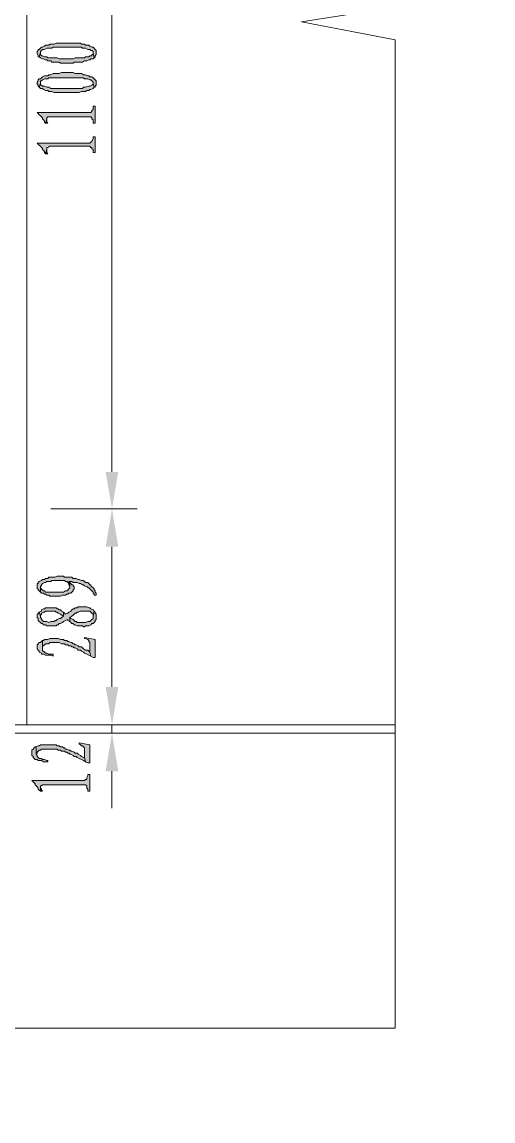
# Model space of a CAD drawing. Header units: millimetres. Extents: x 24 to 410, y 10 to 282.
# Drawn here: x 156.95 to 175.9, y 33.27 to 77.43 of the extents above; entities that cross this region are included whole.
import ezdxf

# ---------------------------------------------------------------- set-up
doc = ezdxf.new("R2010")
doc.units = ezdxf.units.MM

msp = doc.modelspace()

# ---------------------------------------------------------------- hatches: boundary and pattern name
h = msp.add_hatch(color=256)
h.dxf.hatch_style = 2
h.paths.add_polyline_path([(157.564667, 76.2), (157.564667, 76.157667), (157.607, 76.073), (157.607, 76.030667), (157.649333, 76.030667), (157.691667, 76.2), (157.691667, 76.242333), (157.734, 76.284667), (157.776333, 76.327), (157.861, 76.327), (157.945667, 76.369333), (158.157333, 76.369333), (158.199667, 76.411667), (158.75, 76.411667), (158.792333, 76.411667), (159.342667, 76.411667), (159.385, 76.369333), (159.512, 76.369333), (159.596667, 76.327), (159.681333, 76.327), (159.723667, 76.284667), (159.766, 76.284667), (159.808333, 76.242333), (159.808333, 76.157667), (159.850667, 75.988333), (159.893, 76.030667), (159.893, 76.073), (159.935333, 76.115333), (159.935333, 76.284667), (159.893, 76.327), (159.850667, 76.369333), (159.808333, 76.411667), (159.766, 76.411667), (159.681333, 76.454), (159.639, 76.496333), (159.512, 76.496333), (159.469667, 76.538667), (159.342667, 76.538667), (159.300333, 76.581), (158.326667, 76.581), (158.242, 76.538667), (158.072667, 76.538667), (158.030333, 76.496333), (157.903333, 76.496333), (157.861, 76.454), (157.776333, 76.411667), (157.734, 76.411667), (157.691667, 76.369333), (157.649333, 76.327), (157.607, 76.327), (157.607, 76.284667), (157.564667, 76.242333)])
h = msp.add_hatch(color=256)
h.dxf.hatch_style = 2
h.paths.add_polyline_path([(157.649333, 76.030667), (157.691667, 75.988333), (157.776333, 75.946), (157.818667, 75.946), (157.903333, 75.903667), (157.945667, 75.903667), (157.988, 75.861333), (158.115, 75.861333), (158.157333, 75.819), (158.453667, 75.819), (158.496, 75.776667), (159.004, 75.776667), (159.046333, 75.819), (159.342667, 75.819), (159.385, 75.819), (159.469667, 75.861333), (159.554333, 75.861333), (159.639, 75.903667), (159.681333, 75.903667), (159.723667, 75.946), (159.808333, 75.946), (159.850667, 75.988333), (159.808333, 76.157667), (159.808333, 76.115333), (159.766, 76.115333), (159.766, 76.073), (159.681333, 76.073), (159.639, 76.030667), (159.512, 76.030667), (159.469667, 75.988333), (159.088667, 75.988333), (159.004, 75.946), (158.453667, 75.946), (158.369, 75.988333), (157.988, 75.988333), (157.945667, 76.030667), (157.861, 76.030667), (157.776333, 76.073), (157.734, 76.073), (157.691667, 76.115333), (157.691667, 76.2)])
h = msp.add_hatch(color=256)
h.dxf.hatch_style = 2
h.paths.add_polyline_path([(157.564667, 74.972333), (157.564667, 74.93), (157.607, 74.887667), (157.607, 74.845333), (157.649333, 74.803), (157.691667, 74.972333), (157.691667, 75.057), (157.734, 75.057), (157.776333, 75.099333), (157.861, 75.141667), (157.988, 75.141667), (158.030333, 75.184), (158.75, 75.184), (158.792333, 75.184), (159.427333, 75.184), (159.469667, 75.141667), (159.596667, 75.141667), (159.681333, 75.099333), (159.723667, 75.099333), (159.766, 75.057), (159.808333, 75.014667), (159.808333, 74.972333), (159.850667, 74.803), (159.893, 74.803), (159.893, 74.845333), (159.935333, 74.887667), (159.935333, 75.057), (159.893, 75.099333), (159.850667, 75.141667), (159.808333, 75.184), (159.766, 75.226333), (159.681333, 75.226333), (159.639, 75.268667), (159.596667, 75.268667), (159.512, 75.311), (159.427333, 75.311), (159.342667, 75.353333), (159.088667, 75.353333), (159.004, 75.395667), (158.538333, 75.395667), (158.453667, 75.353333), (158.199667, 75.353333), (158.115, 75.311), (158.030333, 75.311), (157.988, 75.268667), (157.861, 75.268667), (157.776333, 75.226333), (157.734, 75.184), (157.691667, 75.141667), (157.649333, 75.141667), (157.607, 75.099333), (157.607, 75.057), (157.564667, 75.014667)])
h = msp.add_hatch(color=256)
h.dxf.hatch_style = 2
h.paths.add_polyline_path([(157.649333, 74.803), (157.691667, 74.760667), (157.776333, 74.760667), (157.818667, 74.718333), (157.903333, 74.676), (157.988, 74.676), (158.030333, 74.633667), (158.157333, 74.633667), (158.242, 74.591333), (159.258, 74.591333), (159.342667, 74.633667), (159.385, 74.633667), (159.512, 74.633667), (159.554333, 74.676), (159.639, 74.676), (159.681333, 74.718333), (159.723667, 74.718333), (159.808333, 74.760667), (159.850667, 74.803), (159.808333, 74.972333), (159.808333, 74.93), (159.766, 74.887667), (159.681333, 74.845333), (159.639, 74.845333), (159.512, 74.803), (159.427333, 74.803), (159.385, 74.760667), (158.115, 74.760667), (158.030333, 74.803), (157.945667, 74.803), (157.861, 74.845333), (157.776333, 74.845333), (157.734, 74.887667), (157.691667, 74.887667), (157.691667, 74.93), (157.691667, 74.972333)])
h = msp.add_hatch(color=256)
h.dxf.hatch_style = 2
h.paths.add_polyline_path([(157.564667, 73.787), (157.607, 73.744667), (157.649333, 73.702333), (157.691667, 73.66), (157.734, 73.617667), (157.776333, 73.575333), (157.776333, 73.533), (157.818667, 73.490667), (157.861, 73.448333), (157.861, 73.406), (157.903333, 73.363667), (157.945667, 73.533), (157.945667, 73.575333), (157.988, 73.617667), (159.723667, 73.617667), (159.766, 73.575333), (159.766, 73.533), (159.808333, 73.490667), (159.808333, 73.363667), (159.893, 73.363667), (159.893, 74.041), (159.808333, 74.041), (159.808333, 73.914), (159.766, 73.871667), (159.766, 73.829333), (159.723667, 73.787)])
h = msp.add_hatch(color=256)
h.dxf.hatch_style = 2
h.paths.add_polyline_path([(157.903333, 73.363667), (157.988, 73.363667), (157.945667, 73.406), (157.945667, 73.533)])
h = msp.add_hatch(color=256)
h.dxf.hatch_style = 2
h.paths.add_polyline_path([(157.564667, 72.559333), (157.607, 72.517), (157.649333, 72.474667), (157.691667, 72.432333), (157.734, 72.39), (157.776333, 72.347667), (157.776333, 72.305333), (157.818667, 72.263), (157.861, 72.220667), (157.861, 72.178333), (157.903333, 72.136), (157.945667, 72.347667), (157.945667, 72.39), (157.988, 72.39), (158.072667, 72.432333), (159.681333, 72.432333), (159.723667, 72.39), (159.766, 72.39), (159.766, 72.347667), (159.808333, 72.305333), (159.808333, 72.178333), (159.893, 72.178333), (159.893, 72.813333), (159.808333, 72.813333), (159.808333, 72.728667), (159.766, 72.644), (159.723667, 72.601667), (159.681333, 72.559333)])
h = msp.add_hatch(color=256)
h.dxf.hatch_style = 2
h.paths.add_polyline_path([(157.903333, 72.136), (157.988, 72.136), (157.945667, 72.178333), (157.945667, 72.347667)])
h = msp.add_hatch(color=256)
h.dxf.hatch_style = 2
h.paths.add_polyline_path([(160.316333, 59.351333), (160.824333, 59.351333), (160.570333, 57.869667)])
h = msp.add_hatch(color=256)
h.dxf.hatch_style = 2
h.paths.add_polyline_path([(160.316333, 56.345667), (160.824333, 56.345667), (160.570333, 57.869667)])
h = msp.add_hatch(color=256)
h.dxf.hatch_style = 2
h.paths.add_polyline_path([(157.564667, 54.737), (157.564667, 54.652333), (157.607, 54.652333), (157.607, 54.61), (157.649333, 54.567667), (157.691667, 54.525333), (157.691667, 54.779333), (157.734, 54.779333), (157.734, 54.821667), (157.776333, 54.864), (157.861, 54.906333), (157.903333, 54.906333), (157.945667, 54.948667), (158.115, 54.948667), (158.157333, 54.991), (158.665333, 54.991), (158.707667, 54.948667), (158.75, 54.948667), (158.792333, 54.906333), (158.834667, 54.864), (158.834667, 54.948667), (158.877, 54.948667), (158.961667, 54.948667), (159.004, 54.906333), (159.173333, 54.906333), (159.258, 54.864), (159.300333, 54.864), (159.385, 54.821667), (159.427333, 54.821667), (159.469667, 54.779333), (159.554333, 54.737), (159.596667, 54.737), (159.596667, 54.694667), (159.639, 54.694667), (159.681333, 54.652333), (159.723667, 54.61), (159.766, 54.567667), (159.808333, 54.525333), (159.808333, 54.483), (159.850667, 54.440667), (159.850667, 54.398333), (159.935333, 54.398333), (159.935333, 54.483), (159.893, 54.525333), (159.893, 54.567667), (159.850667, 54.61), (159.850667, 54.652333), (159.808333, 54.694667), (159.766, 54.737), (159.723667, 54.779333), (159.723667, 54.821667), (159.681333, 54.821667), (159.639, 54.864), (159.596667, 54.906333), (159.512, 54.906333), (159.469667, 54.948667), (159.427333, 54.991), (159.342667, 54.991), (159.258, 55.033333), (159.215667, 55.033333), (159.131, 55.075667), (159.004, 55.075667), (158.961667, 55.118), (158.665333, 55.118), (158.623, 55.160333), (158.369, 55.160333), (158.284333, 55.118), (158.030333, 55.118), (157.988, 55.075667), (157.903333, 55.075667), (157.861, 55.033333), (157.776333, 55.033333), (157.734, 54.991), (157.649333, 54.948667), (157.607, 54.906333), (157.607, 54.864), (157.564667, 54.864)])
h = msp.add_hatch(color=256)
h.dxf.hatch_style = 2
h.paths.add_polyline_path([(157.691667, 54.525333), (157.734, 54.483), (157.818667, 54.483), (157.861, 54.440667), (157.903333, 54.440667), (157.945667, 54.398333), (158.030333, 54.398333), (158.072667, 54.356), (158.496, 54.356), (158.580667, 54.398333), (158.707667, 54.398333), (158.75, 54.440667), (158.792333, 54.440667), (158.834667, 54.483), (158.919333, 54.483), (158.961667, 54.525333), (159.004, 54.567667), (159.004, 54.61), (159.046333, 54.652333), (159.046333, 54.694667), (159.046333, 54.737), (159.004, 54.779333), (159.004, 54.821667), (158.961667, 54.821667), (158.919333, 54.864), (158.877, 54.906333), (158.877, 54.694667), (158.834667, 54.652333), (158.792333, 54.61), (158.792333, 54.567667), (158.75, 54.567667), (158.707667, 54.567667), (158.623, 54.525333), (157.903333, 54.525333), (157.861, 54.567667), (157.818667, 54.567667), (157.776333, 54.61), (157.734, 54.61), (157.734, 54.652333), (157.691667, 54.694667)])
h = msp.add_hatch(color=256)
h.dxf.hatch_style = 2
h.paths.add_polyline_path([(158.834667, 54.864), (158.834667, 54.821667), (158.877, 54.737), (158.877, 54.906333), (158.834667, 54.948667)])
h = msp.add_hatch(color=256)
h.dxf.hatch_style = 2
h.paths.add_polyline_path([(157.564667, 53.551667), (157.564667, 53.509333), (157.607, 53.467), (157.607, 53.382333), (157.649333, 53.34), (157.691667, 53.297667), (157.734, 53.255333), (157.776333, 53.255333), (157.818667, 53.213), (157.903333, 53.213), (157.945667, 53.170667), (158.326667, 53.170667), (158.369, 53.213), (158.411333, 53.213), (158.453667, 53.255333), (158.496, 53.255333), (158.580667, 53.297667), (158.623, 53.34), (158.707667, 53.382333), (158.792333, 53.424667), (158.792333, 53.382333), (158.877, 53.34), (158.877, 53.509333), (158.961667, 53.551667), (159.004, 53.594), (159.046333, 53.636333), (159.088667, 53.678667), (159.131, 53.678667), (159.173333, 53.721), (159.215667, 53.721), (159.300333, 53.763333), (159.681333, 53.763333), (159.723667, 53.721), (159.766, 53.678667), (159.808333, 53.636333), (159.808333, 53.551667), (159.850667, 53.763333), (159.808333, 53.805667), (159.723667, 53.848), (159.681333, 53.890333), (159.639, 53.890333), (159.554333, 53.932667), (159.215667, 53.932667), (159.173333, 53.890333), (159.088667, 53.890333), (159.046333, 53.848), (159.004, 53.848), (158.961667, 53.805667), (158.919333, 53.763333), (158.834667, 53.721), (158.792333, 53.678667), (158.707667, 53.636333), (158.665333, 53.678667), (158.623, 53.721), (158.623, 53.551667), (158.538333, 53.509333), (158.496, 53.467), (158.453667, 53.467), (158.369, 53.424667), (158.326667, 53.382333), (158.284333, 53.382333), (158.242, 53.34), (158.115, 53.34), (158.030333, 53.297667), (157.945667, 53.34), (157.818667, 53.34), (157.776333, 53.382333), (157.734, 53.424667), (157.734, 53.467), (157.691667, 53.509333), (157.691667, 53.551667), (157.649333, 53.721), (157.607, 53.678667), (157.607, 53.636333), (157.564667, 53.636333)])
h = msp.add_hatch(color=256)
h.dxf.hatch_style = 2
h.paths.add_polyline_path([(157.649333, 53.721), (157.691667, 53.551667), (157.691667, 53.594), (157.734, 53.636333), (157.734, 53.678667), (157.818667, 53.721), (157.861, 53.721), (157.903333, 53.763333), (158.284333, 53.763333), (158.326667, 53.721), (158.369, 53.721), (158.411333, 53.678667), (158.496, 53.636333), (158.538333, 53.594), (158.623, 53.551667), (158.623, 53.721), (158.538333, 53.763333), (158.496, 53.805667), (158.453667, 53.805667), (158.411333, 53.848), (158.369, 53.848), (158.326667, 53.890333), (157.903333, 53.890333), (157.861, 53.848), (157.818667, 53.848), (157.734, 53.805667), (157.734, 53.763333)])
h = msp.add_hatch(color=256)
h.dxf.hatch_style = 2
h.paths.add_polyline_path([(158.877, 53.34), (158.919333, 53.297667), (158.961667, 53.255333), (159.004, 53.255333), (159.046333, 53.213), (159.088667, 53.213), (159.173333, 53.170667), (159.385, 53.170667), (159.427333, 53.128333), (159.469667, 53.128333), (159.512, 53.170667), (159.639, 53.170667), (159.723667, 53.213), (159.766, 53.255333), (159.808333, 53.255333), (159.850667, 53.297667), (159.893, 53.34), (159.893, 53.382333), (159.935333, 53.424667), (159.935333, 53.551667), (159.935333, 53.594), (159.935333, 53.636333), (159.893, 53.678667), (159.893, 53.721), (159.850667, 53.763333), (159.808333, 53.551667), (159.808333, 53.467), (159.766, 53.424667), (159.723667, 53.382333), (159.681333, 53.34), (159.596667, 53.34), (159.512, 53.297667), (159.173333, 53.297667), (159.131, 53.34), (159.088667, 53.34), (159.046333, 53.382333), (159.004, 53.424667), (158.919333, 53.467), (158.877, 53.509333)])
h = msp.add_hatch(color=256)
h.dxf.hatch_style = 2
h.paths.add_polyline_path([(157.564667, 52.324), (157.564667, 52.239333), (157.607, 52.197), (157.649333, 52.154667), (157.649333, 52.112333), (157.734, 52.07), (157.734, 52.027667), (157.776333, 52.027667), (157.818667, 52.027667), (157.903333, 51.985333), (158.115, 51.985333), (158.199667, 51.943), (158.199667, 52.027667), (158.157333, 52.027667), (158.030333, 52.027667), (157.945667, 52.07), (157.903333, 52.07), (157.861, 52.112333), (157.818667, 52.154667), (157.776333, 52.154667), (157.776333, 52.197), (157.776333, 52.281667), (157.776333, 52.578), (157.734, 52.535667), (157.691667, 52.493333), (157.649333, 52.493333), (157.607, 52.451), (157.564667, 52.408667)])
h = msp.add_hatch(color=256)
h.dxf.hatch_style = 2
h.paths.add_polyline_path([(157.776333, 52.578), (157.776333, 52.281667), (157.776333, 52.366333), (157.818667, 52.366333), (157.861, 52.408667), (157.903333, 52.451), (158.030333, 52.451), (158.072667, 52.493333), (158.453667, 52.493333), (158.538333, 52.451), (158.665333, 52.451), (158.707667, 52.408667), (158.792333, 52.408667), (158.834667, 52.366333), (158.919333, 52.366333), (158.961667, 52.324), (159.004, 52.324), (159.046333, 52.281667), (159.088667, 52.281667), (159.173333, 52.239333), (159.215667, 52.197), (159.300333, 52.197), (159.342667, 52.154667), (159.427333, 52.112333), (159.469667, 52.07), (159.554333, 52.027667), (159.639, 51.985333), (159.723667, 51.943), (159.681333, 52.112333), (159.639, 52.154667), (159.596667, 52.197), (159.512, 52.197), (159.427333, 52.239333), (159.385, 52.281667), (159.342667, 52.324), (159.258, 52.324), (159.215667, 52.366333), (159.131, 52.408667), (159.088667, 52.408667), (159.046333, 52.451), (159.004, 52.451), (158.961667, 52.493333), (158.919333, 52.493333), (158.834667, 52.535667), (158.792333, 52.535667), (158.75, 52.578), (158.665333, 52.578), (158.623, 52.620333), (158.496, 52.620333), (158.411333, 52.662667), (158.072667, 52.662667), (157.988, 52.620333), (157.861, 52.620333), (157.818667, 52.578)])
h = msp.add_hatch(color=256)
h.dxf.hatch_style = 2
h.paths.add_polyline_path([(159.469667, 52.705), (159.469667, 52.662667), (159.512, 52.662667), (159.596667, 52.620333), (159.639, 52.578), (159.639, 52.535667), (159.681333, 52.493333), (159.681333, 52.112333), (159.723667, 51.943), (159.808333, 51.900667), (159.893, 51.900667), (159.893, 52.620333)])
h = msp.add_hatch(color=256)
h.dxf.hatch_style = 2
h.paths.add_polyline_path([(160.316333, 50.715333), (160.824333, 50.715333), (160.570333, 49.191333)])
h = msp.add_hatch(color=256)
h.dxf.hatch_style = 2
h.paths.add_polyline_path([(160.316333, 50.715333), (160.824333, 50.715333), (160.570333, 49.191333)])
h = msp.add_hatch(color=256)
h.dxf.hatch_style = 2
h.paths.add_polyline_path([(160.316333, 47.328667), (160.824333, 47.328667), (160.570333, 48.852667)])
h = msp.add_hatch(color=256)
h.dxf.hatch_style = 2
h.paths.add_polyline_path([(157.353, 48.090667), (157.353, 47.963667), (157.395333, 47.921333), (157.395333, 47.879), (157.437667, 47.836667), (157.48, 47.794333), (157.564667, 47.794333), (157.607, 47.752), (157.734, 47.752), (157.818667, 47.709667), (157.988, 47.709667), (157.988, 47.752), (157.945667, 47.752), (157.861, 47.794333), (157.776333, 47.794333), (157.734, 47.836667), (157.649333, 47.836667), (157.607, 47.879), (157.564667, 47.921333), (157.564667, 47.963667), (157.522333, 48.006), (157.522333, 48.302333), (157.48, 48.302333), (157.437667, 48.26), (157.395333, 48.217667), (157.353, 48.175333)])
h = msp.add_hatch(color=256)
h.dxf.hatch_style = 2
h.paths.add_polyline_path([(157.522333, 48.302333), (157.522333, 48.006), (157.564667, 48.048333), (157.564667, 48.090667), (157.607, 48.133), (157.649333, 48.175333), (157.691667, 48.175333), (157.734, 48.217667), (158.369, 48.217667), (158.411333, 48.175333), (158.496, 48.175333), (158.538333, 48.133), (158.665333, 48.133), (158.707667, 48.090667), (158.75, 48.090667), (158.792333, 48.048333), (158.834667, 48.048333), (158.877, 48.006), (158.919333, 48.006), (159.004, 47.963667), (159.046333, 47.921333), (159.131, 47.921333), (159.173333, 47.879), (159.258, 47.836667), (159.342667, 47.794333), (159.427333, 47.752), (159.512, 47.709667), (159.469667, 47.879), (159.427333, 47.879), (159.342667, 47.921333), (159.300333, 47.963667), (159.215667, 48.006), (159.173333, 48.048333), (159.088667, 48.048333), (159.046333, 48.090667), (158.961667, 48.133), (158.919333, 48.133), (158.877, 48.175333), (158.834667, 48.175333), (158.75, 48.217667), (158.707667, 48.217667), (158.665333, 48.26), (158.623, 48.26), (158.580667, 48.302333), (158.496, 48.302333), (158.453667, 48.344667), (158.369, 48.344667), (158.326667, 48.387), (157.691667, 48.387), (157.649333, 48.344667), (157.607, 48.344667)])
h = msp.add_hatch(color=256)
h.dxf.hatch_style = 2
h.paths.add_polyline_path([(159.258, 48.471667), (159.258, 48.429333), (159.300333, 48.387), (159.342667, 48.344667), (159.385, 48.344667), (159.427333, 48.302333), (159.469667, 48.26), (159.469667, 47.879), (159.512, 47.709667), (159.596667, 47.667333), (159.681333, 47.667333), (159.681333, 48.387)])
h = msp.add_hatch(color=256)
h.dxf.hatch_style = 2
h.paths.add_polyline_path([(157.353, 46.947667), (157.395333, 46.905333), (157.437667, 46.863), (157.48, 46.820667), (157.48, 46.778333), (157.522333, 46.736), (157.564667, 46.693667), (157.607, 46.651333), (157.607, 46.609), (157.649333, 46.566667), (157.691667, 46.524333), (157.691667, 46.736), (157.734, 46.736), (157.776333, 46.778333), (159.512, 46.778333), (159.554333, 46.736), (159.554333, 46.651333), (159.596667, 46.609), (159.596667, 46.524333), (159.681333, 46.524333), (159.681333, 47.201667), (159.596667, 47.201667), (159.596667, 47.159333), (159.554333, 47.074667), (159.554333, 46.99), (159.512, 46.99), (159.469667, 46.947667)])
h = msp.add_hatch(color=256)
h.dxf.hatch_style = 2
h.paths.add_polyline_path([(157.691667, 46.524333), (157.776333, 46.524333), (157.734, 46.566667), (157.734, 46.609), (157.691667, 46.651333), (157.691667, 46.693667)])

# ---------------------------------------------------------------- linework, layer by layer
at = {"lineweight": 0}
for points in [[(171.958, 144.399), (171.958, 79.205667), (175.895, 78.655333), (168.190333, 77.427667), (171.958, 76.708), (171.958, 36.999333)], [(157.141333, 49.191333), (157.141333, 136.228667)], [(160.570333, 59.351333), (160.570333, 89.365667)], [(97.282, 77.216), (99.779667, 76.708), (99.779667, 36.999333), (137.795, 36.999333), (138.345333, 40.978667), (139.530667, 33.274), (140.250333, 36.999333), (171.958, 36.999333)], [(158.115, 57.869667), (161.586333, 57.869667)], [(158.115, 57.869667), (161.586333, 57.869667)], [(160.570333, 50.715333), (160.570333, 56.345667)], [(160.570333, 50.715333), (160.570333, 52.197)], [(171.958, 49.191333), (99.779667, 49.191333)], [(158.115, 49.191333), (161.586333, 49.191333)], [(158.115, 49.191333), (161.586333, 49.191333)], [(160.570333, 48.852667), (160.570333, 49.191333)], [(171.958, 48.852667), (99.779667, 48.852667)], [(157.564667, 48.852667), (161.586333, 48.852667)], [(160.570333, 47.328667), (160.570333, 45.847)]]:
    msp.add_lwpolyline(points, dxfattribs=at)
for points in [[(157.564667, 76.2), (157.564667, 76.157667), (157.607, 76.073), (157.607, 76.030667), (157.649333, 76.030667), (157.691667, 76.2), (157.691667, 76.242333), (157.734, 76.284667), (157.776333, 76.327), (157.861, 76.327), (157.945667, 76.369333), (158.157333, 76.369333), (158.199667, 76.411667), (158.75, 76.411667), (158.792333, 76.411667), (159.342667, 76.411667), (159.385, 76.369333), (159.512, 76.369333), (159.596667, 76.327), (159.681333, 76.327), (159.723667, 76.284667), (159.766, 76.284667), (159.808333, 76.242333), (159.808333, 76.157667), (159.850667, 75.988333), (159.893, 76.030667), (159.893, 76.073), (159.935333, 76.115333), (159.935333, 76.284667), (159.893, 76.327), (159.850667, 76.369333), (159.808333, 76.411667), (159.766, 76.411667), (159.681333, 76.454), (159.639, 76.496333), (159.512, 76.496333), (159.469667, 76.538667), (159.342667, 76.538667), (159.300333, 76.581), (158.326667, 76.581), (158.242, 76.538667), (158.072667, 76.538667), (158.030333, 76.496333), (157.903333, 76.496333), (157.861, 76.454), (157.776333, 76.411667), (157.734, 76.411667), (157.691667, 76.369333), (157.649333, 76.327), (157.607, 76.327), (157.607, 76.284667), (157.564667, 76.242333)], [(157.649333, 76.030667), (157.691667, 75.988333), (157.776333, 75.946), (157.818667, 75.946), (157.903333, 75.903667), (157.945667, 75.903667), (157.988, 75.861333), (158.115, 75.861333), (158.157333, 75.819), (158.453667, 75.819), (158.496, 75.776667), (159.004, 75.776667), (159.046333, 75.819), (159.342667, 75.819), (159.385, 75.819), (159.469667, 75.861333), (159.554333, 75.861333), (159.639, 75.903667), (159.681333, 75.903667), (159.723667, 75.946), (159.808333, 75.946), (159.850667, 75.988333), (159.808333, 76.157667), (159.808333, 76.115333), (159.766, 76.115333), (159.766, 76.073), (159.681333, 76.073), (159.639, 76.030667), (159.512, 76.030667), (159.469667, 75.988333), (159.088667, 75.988333), (159.004, 75.946), (158.453667, 75.946), (158.369, 75.988333), (157.988, 75.988333), (157.945667, 76.030667), (157.861, 76.030667), (157.776333, 76.073), (157.734, 76.073), (157.691667, 76.115333), (157.691667, 76.2)], [(157.564667, 74.972333), (157.564667, 74.93), (157.607, 74.887667), (157.607, 74.845333), (157.649333, 74.803), (157.691667, 74.972333), (157.691667, 75.057), (157.734, 75.057), (157.776333, 75.099333), (157.861, 75.141667), (157.988, 75.141667), (158.030333, 75.184), (158.75, 75.184), (158.792333, 75.184), (159.427333, 75.184), (159.469667, 75.141667), (159.596667, 75.141667), (159.681333, 75.099333), (159.723667, 75.099333), (159.766, 75.057), (159.808333, 75.014667), (159.808333, 74.972333), (159.850667, 74.803), (159.893, 74.803), (159.893, 74.845333), (159.935333, 74.887667), (159.935333, 75.057), (159.893, 75.099333), (159.850667, 75.141667), (159.808333, 75.184), (159.766, 75.226333), (159.681333, 75.226333), (159.639, 75.268667), (159.596667, 75.268667), (159.512, 75.311), (159.427333, 75.311), (159.342667, 75.353333), (159.088667, 75.353333), (159.004, 75.395667), (158.538333, 75.395667), (158.453667, 75.353333), (158.199667, 75.353333), (158.115, 75.311), (158.030333, 75.311), (157.988, 75.268667), (157.861, 75.268667), (157.776333, 75.226333), (157.734, 75.184), (157.691667, 75.141667), (157.649333, 75.141667), (157.607, 75.099333), (157.607, 75.057), (157.564667, 75.014667)], [(157.649333, 74.803), (157.691667, 74.760667), (157.776333, 74.760667), (157.818667, 74.718333), (157.903333, 74.676), (157.988, 74.676), (158.030333, 74.633667), (158.157333, 74.633667), (158.242, 74.591333), (159.258, 74.591333), (159.342667, 74.633667), (159.385, 74.633667), (159.512, 74.633667), (159.554333, 74.676), (159.639, 74.676), (159.681333, 74.718333), (159.723667, 74.718333), (159.808333, 74.760667), (159.850667, 74.803), (159.808333, 74.972333), (159.808333, 74.93), (159.766, 74.887667), (159.681333, 74.845333), (159.639, 74.845333), (159.512, 74.803), (159.427333, 74.803), (159.385, 74.760667), (158.115, 74.760667), (158.030333, 74.803), (157.945667, 74.803), (157.861, 74.845333), (157.776333, 74.845333), (157.734, 74.887667), (157.691667, 74.887667), (157.691667, 74.93), (157.691667, 74.972333)], [(157.564667, 73.787), (157.607, 73.744667), (157.649333, 73.702333), (157.691667, 73.66), (157.734, 73.617667), (157.776333, 73.575333), (157.776333, 73.533), (157.818667, 73.490667), (157.861, 73.448333), (157.861, 73.406), (157.903333, 73.363667), (157.945667, 73.533), (157.945667, 73.575333), (157.988, 73.617667), (159.723667, 73.617667), (159.766, 73.575333), (159.766, 73.533), (159.808333, 73.490667), (159.808333, 73.363667), (159.893, 73.363667), (159.893, 74.041), (159.808333, 74.041), (159.808333, 73.914), (159.766, 73.871667), (159.766, 73.829333), (159.723667, 73.787)], [(157.903333, 73.363667), (157.988, 73.363667), (157.945667, 73.406), (157.945667, 73.533)], [(157.564667, 72.559333), (157.607, 72.517), (157.649333, 72.474667), (157.691667, 72.432333), (157.734, 72.39), (157.776333, 72.347667), (157.776333, 72.305333), (157.818667, 72.263), (157.861, 72.220667), (157.861, 72.178333), (157.903333, 72.136), (157.945667, 72.347667), (157.945667, 72.39), (157.988, 72.39), (158.072667, 72.432333), (159.681333, 72.432333), (159.723667, 72.39), (159.766, 72.39), (159.766, 72.347667), (159.808333, 72.305333), (159.808333, 72.178333), (159.893, 72.178333), (159.893, 72.813333), (159.808333, 72.813333), (159.808333, 72.728667), (159.766, 72.644), (159.723667, 72.601667), (159.681333, 72.559333)], [(157.903333, 72.136), (157.988, 72.136), (157.945667, 72.178333), (157.945667, 72.347667)], [(157.564667, 54.737), (157.564667, 54.652333), (157.607, 54.652333), (157.607, 54.61), (157.649333, 54.567667), (157.691667, 54.525333), (157.691667, 54.779333), (157.734, 54.779333), (157.734, 54.821667), (157.776333, 54.864), (157.861, 54.906333), (157.903333, 54.906333), (157.945667, 54.948667), (158.115, 54.948667), (158.157333, 54.991), (158.665333, 54.991), (158.707667, 54.948667), (158.75, 54.948667), (158.792333, 54.906333), (158.834667, 54.864), (158.834667, 54.948667), (158.877, 54.948667), (158.961667, 54.948667), (159.004, 54.906333), (159.173333, 54.906333), (159.258, 54.864), (159.300333, 54.864), (159.385, 54.821667), (159.427333, 54.821667), (159.469667, 54.779333), (159.554333, 54.737), (159.596667, 54.737), (159.596667, 54.694667), (159.639, 54.694667), (159.681333, 54.652333), (159.723667, 54.61), (159.766, 54.567667), (159.808333, 54.525333), (159.808333, 54.483), (159.850667, 54.440667), (159.850667, 54.398333), (159.935333, 54.398333), (159.935333, 54.483), (159.893, 54.525333), (159.893, 54.567667), (159.850667, 54.61), (159.850667, 54.652333), (159.808333, 54.694667), (159.766, 54.737), (159.723667, 54.779333), (159.723667, 54.821667), (159.681333, 54.821667), (159.639, 54.864), (159.596667, 54.906333), (159.512, 54.906333), (159.469667, 54.948667), (159.427333, 54.991), (159.342667, 54.991), (159.258, 55.033333), (159.215667, 55.033333), (159.131, 55.075667), (159.004, 55.075667), (158.961667, 55.118), (158.665333, 55.118), (158.623, 55.160333), (158.369, 55.160333), (158.284333, 55.118), (158.030333, 55.118), (157.988, 55.075667), (157.903333, 55.075667), (157.861, 55.033333), (157.776333, 55.033333), (157.734, 54.991), (157.649333, 54.948667), (157.607, 54.906333), (157.607, 54.864), (157.564667, 54.864)], [(157.691667, 54.525333), (157.734, 54.483), (157.818667, 54.483), (157.861, 54.440667), (157.903333, 54.440667), (157.945667, 54.398333), (158.030333, 54.398333), (158.072667, 54.356), (158.496, 54.356), (158.580667, 54.398333), (158.707667, 54.398333), (158.75, 54.440667), (158.792333, 54.440667), (158.834667, 54.483), (158.919333, 54.483), (158.961667, 54.525333), (159.004, 54.567667), (159.004, 54.61), (159.046333, 54.652333), (159.046333, 54.694667), (159.046333, 54.737), (159.004, 54.779333), (159.004, 54.821667), (158.961667, 54.821667), (158.919333, 54.864), (158.877, 54.906333), (158.877, 54.694667), (158.834667, 54.652333), (158.792333, 54.61), (158.792333, 54.567667), (158.75, 54.567667), (158.707667, 54.567667), (158.623, 54.525333), (157.903333, 54.525333), (157.861, 54.567667), (157.818667, 54.567667), (157.776333, 54.61), (157.734, 54.61), (157.734, 54.652333), (157.691667, 54.694667)], [(158.834667, 54.864), (158.834667, 54.821667), (158.877, 54.737), (158.877, 54.906333), (158.834667, 54.948667)], [(157.564667, 53.551667), (157.564667, 53.509333), (157.607, 53.467), (157.607, 53.382333), (157.649333, 53.34), (157.691667, 53.297667), (157.734, 53.255333), (157.776333, 53.255333), (157.818667, 53.213), (157.903333, 53.213), (157.945667, 53.170667), (158.326667, 53.170667), (158.369, 53.213), (158.411333, 53.213), (158.453667, 53.255333), (158.496, 53.255333), (158.580667, 53.297667), (158.623, 53.34), (158.707667, 53.382333), (158.792333, 53.424667), (158.792333, 53.382333), (158.877, 53.34), (158.877, 53.509333), (158.961667, 53.551667), (159.004, 53.594), (159.046333, 53.636333), (159.088667, 53.678667), (159.131, 53.678667), (159.173333, 53.721), (159.215667, 53.721), (159.300333, 53.763333), (159.681333, 53.763333), (159.723667, 53.721), (159.766, 53.678667), (159.808333, 53.636333), (159.808333, 53.551667), (159.850667, 53.763333), (159.808333, 53.805667), (159.723667, 53.848), (159.681333, 53.890333), (159.639, 53.890333), (159.554333, 53.932667), (159.215667, 53.932667), (159.173333, 53.890333), (159.088667, 53.890333), (159.046333, 53.848), (159.004, 53.848), (158.961667, 53.805667), (158.919333, 53.763333), (158.834667, 53.721), (158.792333, 53.678667), (158.707667, 53.636333), (158.665333, 53.678667), (158.623, 53.721), (158.623, 53.551667), (158.538333, 53.509333), (158.496, 53.467), (158.453667, 53.467), (158.369, 53.424667), (158.326667, 53.382333), (158.284333, 53.382333), (158.242, 53.34), (158.115, 53.34), (158.030333, 53.297667), (157.945667, 53.34), (157.818667, 53.34), (157.776333, 53.382333), (157.734, 53.424667), (157.734, 53.467), (157.691667, 53.509333), (157.691667, 53.551667), (157.649333, 53.721), (157.607, 53.678667), (157.607, 53.636333), (157.564667, 53.636333)], [(157.649333, 53.721), (157.691667, 53.551667), (157.691667, 53.594), (157.734, 53.636333), (157.734, 53.678667), (157.818667, 53.721), (157.861, 53.721), (157.903333, 53.763333), (158.284333, 53.763333), (158.326667, 53.721), (158.369, 53.721), (158.411333, 53.678667), (158.496, 53.636333), (158.538333, 53.594), (158.623, 53.551667), (158.623, 53.721), (158.538333, 53.763333), (158.496, 53.805667), (158.453667, 53.805667), (158.411333, 53.848), (158.369, 53.848), (158.326667, 53.890333), (157.903333, 53.890333), (157.861, 53.848), (157.818667, 53.848), (157.734, 53.805667), (157.734, 53.763333)], [(158.877, 53.34), (158.919333, 53.297667), (158.961667, 53.255333), (159.004, 53.255333), (159.046333, 53.213), (159.088667, 53.213), (159.173333, 53.170667), (159.385, 53.170667), (159.427333, 53.128333), (159.469667, 53.128333), (159.512, 53.170667), (159.639, 53.170667), (159.723667, 53.213), (159.766, 53.255333), (159.808333, 53.255333), (159.850667, 53.297667), (159.893, 53.34), (159.893, 53.382333), (159.935333, 53.424667), (159.935333, 53.551667), (159.935333, 53.594), (159.935333, 53.636333), (159.893, 53.678667), (159.893, 53.721), (159.850667, 53.763333), (159.808333, 53.551667), (159.808333, 53.467), (159.766, 53.424667), (159.723667, 53.382333), (159.681333, 53.34), (159.596667, 53.34), (159.512, 53.297667), (159.173333, 53.297667), (159.131, 53.34), (159.088667, 53.34), (159.046333, 53.382333), (159.004, 53.424667), (158.919333, 53.467), (158.877, 53.509333)], [(157.564667, 52.324), (157.564667, 52.239333), (157.607, 52.197), (157.649333, 52.154667), (157.649333, 52.112333), (157.734, 52.07), (157.734, 52.027667), (157.776333, 52.027667), (157.818667, 52.027667), (157.903333, 51.985333), (158.115, 51.985333), (158.199667, 51.943), (158.199667, 52.027667), (158.157333, 52.027667), (158.030333, 52.027667), (157.945667, 52.07), (157.903333, 52.07), (157.861, 52.112333), (157.818667, 52.154667), (157.776333, 52.154667), (157.776333, 52.197), (157.776333, 52.281667), (157.776333, 52.578), (157.734, 52.535667), (157.691667, 52.493333), (157.649333, 52.493333), (157.607, 52.451), (157.564667, 52.408667)], [(157.776333, 52.578), (157.776333, 52.281667), (157.776333, 52.366333), (157.818667, 52.366333), (157.861, 52.408667), (157.903333, 52.451), (158.030333, 52.451), (158.072667, 52.493333), (158.453667, 52.493333), (158.538333, 52.451), (158.665333, 52.451), (158.707667, 52.408667), (158.792333, 52.408667), (158.834667, 52.366333), (158.919333, 52.366333), (158.961667, 52.324), (159.004, 52.324), (159.046333, 52.281667), (159.088667, 52.281667), (159.173333, 52.239333), (159.215667, 52.197), (159.300333, 52.197), (159.342667, 52.154667), (159.427333, 52.112333), (159.469667, 52.07), (159.554333, 52.027667), (159.639, 51.985333), (159.723667, 51.943), (159.681333, 52.112333), (159.639, 52.154667), (159.596667, 52.197), (159.512, 52.197), (159.427333, 52.239333), (159.385, 52.281667), (159.342667, 52.324), (159.258, 52.324), (159.215667, 52.366333), (159.131, 52.408667), (159.088667, 52.408667), (159.046333, 52.451), (159.004, 52.451), (158.961667, 52.493333), (158.919333, 52.493333), (158.834667, 52.535667), (158.792333, 52.535667), (158.75, 52.578), (158.665333, 52.578), (158.623, 52.620333), (158.496, 52.620333), (158.411333, 52.662667), (158.072667, 52.662667), (157.988, 52.620333), (157.861, 52.620333), (157.818667, 52.578)], [(159.469667, 52.705), (159.469667, 52.662667), (159.512, 52.662667), (159.596667, 52.620333), (159.639, 52.578), (159.639, 52.535667), (159.681333, 52.493333), (159.681333, 52.112333), (159.723667, 51.943), (159.808333, 51.900667), (159.893, 51.900667), (159.893, 52.620333)], [(157.353, 48.090667), (157.353, 47.963667), (157.395333, 47.921333), (157.395333, 47.879), (157.437667, 47.836667), (157.48, 47.794333), (157.564667, 47.794333), (157.607, 47.752), (157.734, 47.752), (157.818667, 47.709667), (157.988, 47.709667), (157.988, 47.752), (157.945667, 47.752), (157.861, 47.794333), (157.776333, 47.794333), (157.734, 47.836667), (157.649333, 47.836667), (157.607, 47.879), (157.564667, 47.921333), (157.564667, 47.963667), (157.522333, 48.006), (157.522333, 48.302333), (157.48, 48.302333), (157.437667, 48.26), (157.395333, 48.217667), (157.353, 48.175333)], [(157.522333, 48.302333), (157.522333, 48.006), (157.564667, 48.048333), (157.564667, 48.090667), (157.607, 48.133), (157.649333, 48.175333), (157.691667, 48.175333), (157.734, 48.217667), (158.369, 48.217667), (158.411333, 48.175333), (158.496, 48.175333), (158.538333, 48.133), (158.665333, 48.133), (158.707667, 48.090667), (158.75, 48.090667), (158.792333, 48.048333), (158.834667, 48.048333), (158.877, 48.006), (158.919333, 48.006), (159.004, 47.963667), (159.046333, 47.921333), (159.131, 47.921333), (159.173333, 47.879), (159.258, 47.836667), (159.342667, 47.794333), (159.427333, 47.752), (159.512, 47.709667), (159.469667, 47.879), (159.427333, 47.879), (159.342667, 47.921333), (159.300333, 47.963667), (159.215667, 48.006), (159.173333, 48.048333), (159.088667, 48.048333), (159.046333, 48.090667), (158.961667, 48.133), (158.919333, 48.133), (158.877, 48.175333), (158.834667, 48.175333), (158.75, 48.217667), (158.707667, 48.217667), (158.665333, 48.26), (158.623, 48.26), (158.580667, 48.302333), (158.496, 48.302333), (158.453667, 48.344667), (158.369, 48.344667), (158.326667, 48.387), (157.691667, 48.387), (157.649333, 48.344667), (157.607, 48.344667)], [(159.258, 48.471667), (159.258, 48.429333), (159.300333, 48.387), (159.342667, 48.344667), (159.385, 48.344667), (159.427333, 48.302333), (159.469667, 48.26), (159.469667, 47.879), (159.512, 47.709667), (159.596667, 47.667333), (159.681333, 47.667333), (159.681333, 48.387)], [(157.353, 46.947667), (157.395333, 46.905333), (157.437667, 46.863), (157.48, 46.820667), (157.48, 46.778333), (157.522333, 46.736), (157.564667, 46.693667), (157.607, 46.651333), (157.607, 46.609), (157.649333, 46.566667), (157.691667, 46.524333), (157.691667, 46.736), (157.734, 46.736), (157.776333, 46.778333), (159.512, 46.778333), (159.554333, 46.736), (159.554333, 46.651333), (159.596667, 46.609), (159.596667, 46.524333), (159.681333, 46.524333), (159.681333, 47.201667), (159.596667, 47.201667), (159.596667, 47.159333), (159.554333, 47.074667), (159.554333, 46.99), (159.512, 46.99), (159.469667, 46.947667)], [(157.691667, 46.524333), (157.776333, 46.524333), (157.734, 46.566667), (157.734, 46.609), (157.691667, 46.651333), (157.691667, 46.693667)]]:
    msp.add_lwpolyline(points, close=True, dxfattribs=at)

doc.saveas('drawing.dxf')
